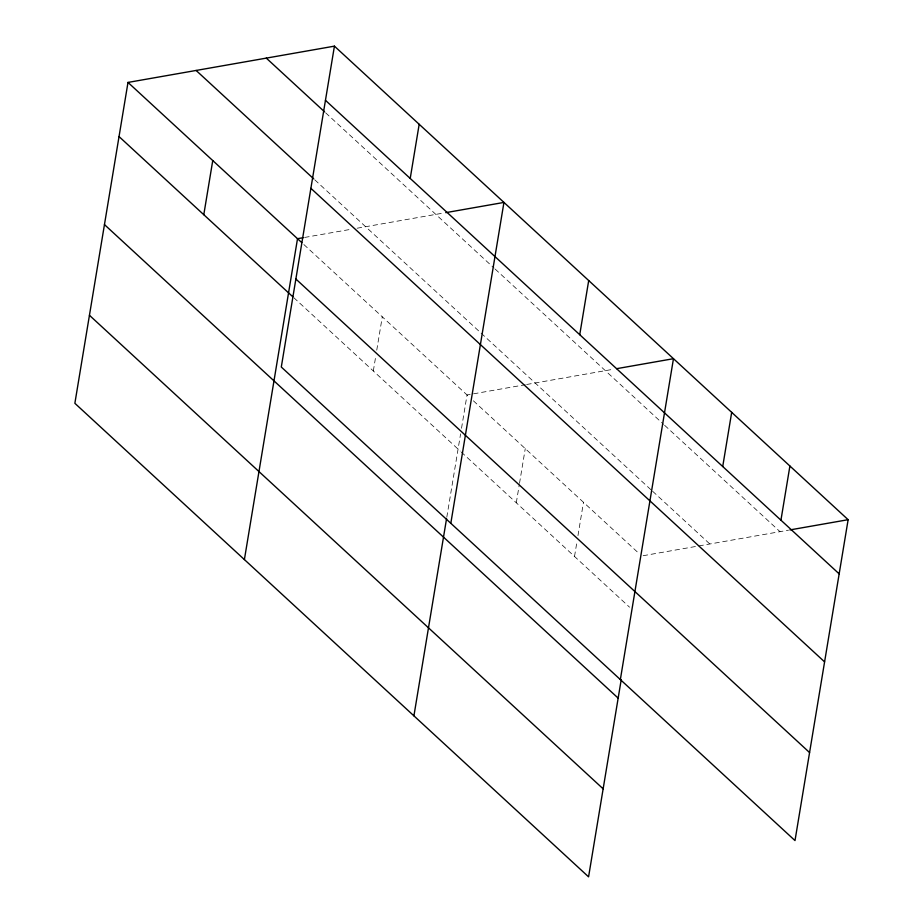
<?xml version="1.0" encoding="UTF-8"?>
<svg xmlns="http://www.w3.org/2000/svg" width="923" height="923" viewBox="0 0 923 923"><rect width="100%" height="100%" fill="white"/><g stroke="black" fill="none" stroke-linecap="round" stroke-linejoin="round"><path stroke-width="0.69" stroke-dasharray="4.62 3.46" d="M373.319 370.977L375.846 355.701M376.757 350.152L382.284 316.82M446.79 517.261L460.6 433.845M461.523 428.284L467.038 394.963L525.222 384.741M516.292 502.781L519.28 484.737M519.511 483.34L525.256 448.624M574.521 556.454L577.048 541.178M577.96 535.628L583.486 502.297M304.613 237.442L351.444 229.216M357.12 228.212L444.344 212.89M526.652 384.487L613.864 369.165M643.123 555.715L788.519 530.171M325.634 112.814L494.093 268.108M495.155 269.089L663.568 424.326M664.629 425.307L780.004 531.66M314.778 179.835L480.064 332.199M481.125 333.18L651.603 490.332M652.665 491.301L709.822 543.993M303.875 244.549L469.161 396.913M473.395 400.813L639.581 554.019M293.849 297.725L460.196 451.07M461.246 452.039L629.555 607.196"/><path stroke-width="1.38" d="M334.426 46.15L281.296 367.031L795.003 840.576L848.133 519.695L334.426 46.15L127.997 82.424L74.867 403.305L588.574 876.85L621.214 679.686M203.787 214.713L212.752 160.556M244.399 559.569L297.518 238.688L303.194 237.696M410.216 178.439L419.18 124.282M413.919 715.844L446.559 518.68M450.816 523.306L503.946 202.425L445.763 212.648M579.736 334.714L588.701 280.557M620.348 679.57L673.467 358.689L616.702 368.669M722.721 466.519L731.685 412.362M780.939 520.18L789.903 466.023M789.938 529.917L848.133 519.695M325.45 100.307L839.157 573.852M266.297 58.114L324.573 111.833M196.114 70.448L313.728 178.866M310.889 188.327L824.585 661.872M127.997 82.424L301.752 242.599M295.868 279.011L809.575 752.557M119.032 136.569L292.787 296.756M104.461 224.601L618.168 698.146M89.439 315.285L603.146 788.83"/></g></svg>
